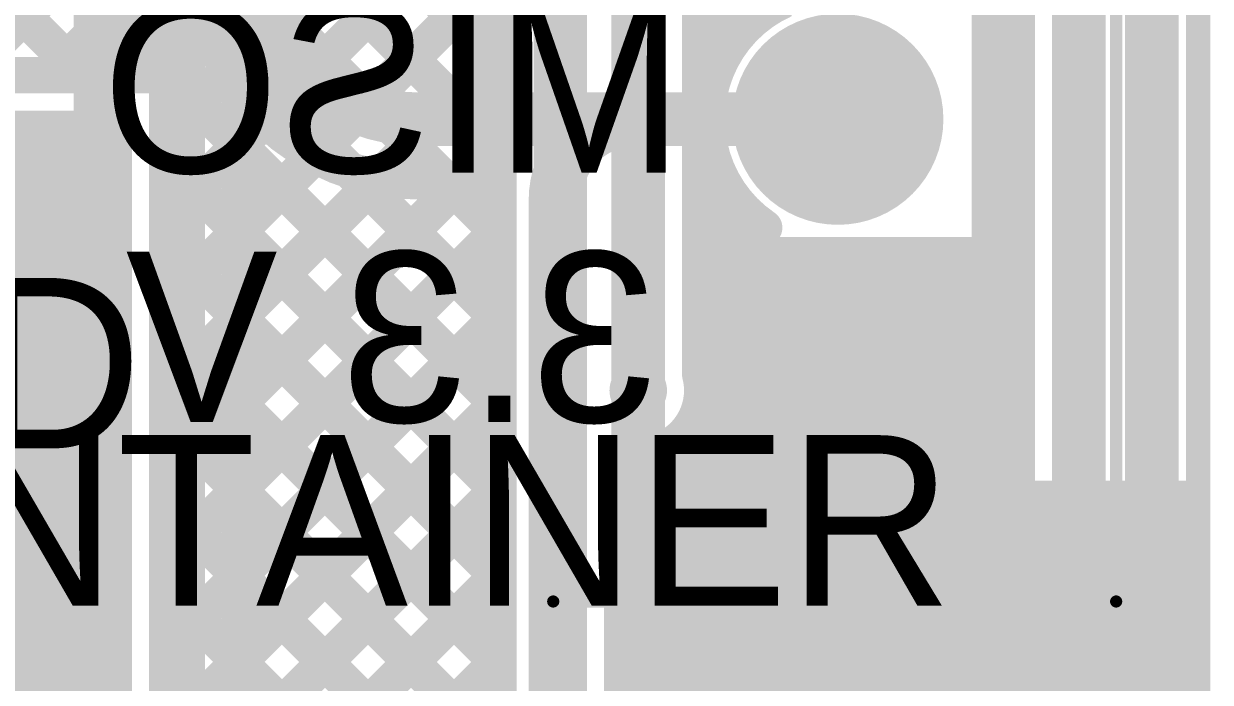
# Model space of a CAD drawing. Header units: millimetres. Extents: x 4.35 to 7.26, y 1.61 to 5.34.
# Drawn here: x 6.7705 to 7.258, y 2.9261 to 3.1967 of the extents above; entities that cross this region are included whole.
import ezdxf

# ---------------------------------------------------------------- set-up
doc = ezdxf.new("R2010")
doc.units = ezdxf.units.MM
doc.header["$MEASUREMENT"] = 0
for name, color, linetype in [('BottomLayer', 5, 'Continuous'), ('BottomOverlay', 54, 'Continuous'), ('BottomSolder', 6, 'Continuous'), ('Mechanical2', 216, 'Continuous'), ('MultiLayer', 9, 'Continuous'), ('PadHoleLayer', 156, 'Continuous'), ('TopLayer', 1, 'Continuous'), ('TopOverlay', 2, 'Continuous'), ('TopPaste', 8, 'Continuous'), ('TopSolder', 216, 'Continuous'), ('ViaHoleLayer', 16, 'Continuous')]:
    doc.layers.add(name, color=color, linetype=linetype)

# ---------------------------------------------------------------- blocks, each defined once
blk = doc.blocks.new('T__________104')
at = {"layer": 'TopLayer', "const_width": 0.03}
blk.add_lwpolyline([(-0.015, 0, 1), (0.015, 0, 1)], format="xyb", close=True, dxfattribs=at)
at = {"layer": 'TopOverlay', "const_width": 0.00787}
for points in [[(-0.017, 0.037), (-0.037, 0.017)], [(-0.017, 0.037), (0.017, 0.037)], [(-0.017, 0.037), (0.017, 0.037)], [(0.017, 0.037), (0.037, 0.017)], [(-0.037, 0.017), (-0.037, -0.017)], [(0.037, 0.017), (0.037, -0.017)], [(-0.037, -0.017), (-0.017, -0.037)], [(0.037, -0.017), (0.017, -0.037)], [(-0.017, -0.037), (0.017, -0.037)], [(-0.017, -0.037), (0.017, -0.037)]]:
    blk.add_lwpolyline(points, dxfattribs=at)
at = {"layer": 'TopOverlay', "const_width": 0.00394}
for points in [[(-0.01897, 0.037, 1), (-0.01503, 0.037, 1)], [(-0.01897, 0.037, 1), (-0.01503, 0.037, 1)], [(-0.01897, 0.037, 1), (-0.01503, 0.037, 1)], [(0.01503, 0.037, 1), (0.01897, 0.037, 1)], [(0.01503, 0.037, 1), (0.01897, 0.037, 1)], [(0.01503, 0.037, 1), (0.01897, 0.037, 1)], [(-0.03897, 0.017, 1), (-0.03503, 0.017, 1)], [(-0.03897, 0.017, 1), (-0.03503, 0.017, 1)], [(0.03503, 0.017, 1), (0.03897, 0.017, 1)], [(0.03503, 0.017, 1), (0.03897, 0.017, 1)], [(-0.03897, -0.017, 1), (-0.03503, -0.017, 1)], [(-0.03897, -0.017, 1), (-0.03503, -0.017, 1)], [(0.03503, -0.017, 1), (0.03897, -0.017, 1)], [(0.03503, -0.017, 1), (0.03897, -0.017, 1)], [(-0.01897, -0.037, 1), (-0.01503, -0.037, 1)], [(-0.01897, -0.037, 1), (-0.01503, -0.037, 1)], [(-0.01897, -0.037, 1), (-0.01503, -0.037, 1)], [(0.01503, -0.037, 1), (0.01897, -0.037, 1)], [(0.01503, -0.037, 1), (0.01897, -0.037, 1)], [(0.01503, -0.037, 1), (0.01897, -0.037, 1)]]:
    blk.add_lwpolyline(points, format="xyb", close=True, dxfattribs=at)
at = {"layer": 'TopPaste', "const_width": 0.03}
blk.add_lwpolyline([(-0.015, 0, 1), (0.015, 0, 1)], format="xyb", close=True, dxfattribs=at)
at = {"layer": 'TopSolder', "const_width": 0.034}
blk.add_lwpolyline([(-0.017, 0, 1), (0.017, 0, 1)], format="xyb", close=True, dxfattribs=at)
blk = doc.blocks.new('B7B_XH_A_LF__SN__109')
at = {"layer": 'BottomLayer', "const_width": 0.03937}
blk.add_lwpolyline([(-0.21654, 0, 1), (-0.17717, 0, 1)], format="xyb", close=True, dxfattribs=at)
at = {"layer": 'BottomLayer'}
blk.add_solid([(-0.33465, -0.03937), (-0.25591, -0.03937), (-0.33465, 0.03937), (-0.25591, 0.03937)], dxfattribs=at)
at = {"layer": 'BottomSolder', "const_width": 0.04337}
blk.add_lwpolyline([(-0.21854, 0, 1), (-0.17517, 0, 1)], format="xyb", close=True, dxfattribs=at)
at = {"layer": 'BottomSolder'}
blk.add_solid([(-0.33865, -0.04337), (-0.25191, -0.04337), (-0.33865, 0.04337), (-0.25191, 0.04337)], dxfattribs=at)
at = {"layer": 'MultiLayer', "const_width": 0.03937}
blk.add_lwpolyline([(-0.21654, 0, 1), (-0.17717, 0, 1)], format="xyb", close=True, dxfattribs=at)
at = {"layer": 'MultiLayer'}
blk.add_solid([(-0.33465, -0.03937), (-0.25591, -0.03937), (-0.33465, 0.03937), (-0.25591, 0.03937)], dxfattribs=at)
at = {"layer": 'PadHoleLayer', "const_width": 0.01969}
for points in [[(-0.30512, 0, 1), (-0.28543, 0, 1)], [(-0.20669, 0, 1), (-0.18701, 0, 1)]]:
    blk.add_lwpolyline(points, format="xyb", close=True, dxfattribs=at)
at = {"layer": 'TopLayer', "const_width": 0.03937}
blk.add_lwpolyline([(-0.21654, 0, 1), (-0.17717, 0, 1)], format="xyb", close=True, dxfattribs=at)
at = {"layer": 'TopLayer'}
blk.add_solid([(-0.33465, -0.03937), (-0.25591, -0.03937), (-0.33465, 0.03937), (-0.25591, 0.03937)], dxfattribs=at)
at = {"layer": 'TopOverlay', "const_width": 0.005}
for points in [[(-0.39496, 0.11693), (0.39236, 0.11693)], [(-0.39496, 0.11693), (-0.39496, -0.11433)], [(-0.39496, -0.11433), (0.39236, -0.11433)]]:
    blk.add_lwpolyline(points, dxfattribs=at)
at = {"layer": 'TopOverlay'}
for points, const_width in [([(-0.39621, 0.11693, 1), (-0.39371, 0.11693, 1)], 0.0025), ([(-0.39621, 0.11693, 1), (-0.39371, 0.11693, 1)], 0.0025), ([(-0.34391, -0.01906, 1), (-0.3594, -0.01906, 1)], 0.01), ([(-0.3619, -0.01906, 1), (-0.3569, -0.01906, 1)], 0.005), ([(-0.34641, -0.01906, 1), (-0.34141, -0.01906, 1)], 0.005), ([(-0.39621, -0.11433, 1), (-0.39371, -0.11433, 1)], 0.0025), ([(-0.39621, -0.11433, 1), (-0.39371, -0.11433, 1)], 0.0025)]:
    blk.add_lwpolyline(points, format="xyb", close=True, dxfattribs=dict(at, const_width=const_width))
at = {"layer": 'TopSolder', "const_width": 0.04337}
blk.add_lwpolyline([(-0.21854, 0, 1), (-0.17517, 0, 1)], format="xyb", close=True, dxfattribs=at)
at = {"layer": 'TopSolder'}
blk.add_solid([(-0.33865, -0.04337), (-0.25191, -0.04337), (-0.33865, 0.04337), (-0.25191, 0.04337)], dxfattribs=at)

msp = doc.modelspace()

# ---------------------------------------------------------------- linework, layer by layer
at = {"layer": 'BottomLayer'}
for points, const_width in [([(7.234, 2.43397), (7.234, 4.651)], 0.022), ([(7.20404, 2.42124), (7.20404, 4.64696)], 0.022), ([(6.802, 2.27), (6.802, 4.13356)], 0.022), ([(6.834, 2.628), (6.834, 3.97485)], 0.022), ([(6.8595, 2.63348), (6.8595, 3.16934)], 0.015), ([(6.8595, 3.14719), (6.86976, 3.15745)], 0.015), ([(6.93257, 3.15743), (7.022, 3.15743)], 0.022), ([(7.022, 3.15743), (7.105, 3.15743)], 0.022), ([(6.8595, 3.14606), (6.9635, 3.04206)], 0.015), ([(6.8595, 3.11183), (6.89019, 3.14252)], 0.015), ([(6.8595, 3.07648), (6.91641, 3.13339)], 0.015), ([(6.8595, 3.04112), (6.9503, 3.13193)], 0.015), ([(6.9045, 3.13641), (6.9635, 3.07741)], 0.015), ([(6.93257, 3.13193), (6.96398, 3.13193)], 0.015), ([(6.94435, 3.13193), (6.9635, 3.11277)], 0.015), ([(6.989, 2.5824), (6.989, 3.12443)], 0.022), ([(6.9635, 2.5824), (6.9635, 3.12443)], 0.015), ([(6.8595, 3.1107), (6.9635, 3.0067)], 0.015), ([(6.8595, 3.00577), (6.9635, 3.10977)], 0.015), ([(6.8595, 3.07535), (6.9635, 2.97135)], 0.015), ([(6.8595, 2.97041), (6.9635, 3.07441)], 0.015), ([(7.023, 2.67884), (7.023, 3.046)], 0.022), ([(6.8595, 3.03999), (6.9635, 2.93599)], 0.015), ([(6.8595, 2.93506), (6.9635, 3.03906)], 0.015), ([(6.8595, 3.00464), (6.9635, 2.90064)], 0.015), ([(6.8595, 2.8997), (6.9635, 3.0037)], 0.015), ([(6.8595, 2.96928), (6.9635, 2.86528)], 0.015), ([(6.8595, 2.86435), (6.9635, 2.96835)], 0.015), ([(6.8595, 2.93393), (6.9635, 2.82993)], 0.015), ([(6.8595, 2.82899), (6.9635, 2.93299)], 0.015)]:
    msp.add_lwpolyline(points, dxfattribs=dict(at, const_width=const_width))
for points, const_width in [([(6.93257, 3.15743, -0.414214), (6.868, 3.222)], 0.022), ([(6.93257, 3.13193, -0.241095), (6.8595, 3.16934)], 0.015), ([(6.989, 3.12443, -0.414214), (7.022, 3.15743)], 0.022), ([(6.9635, 3.12443, -0.032151), (6.96398, 3.13193)], 0.015)]:
    msp.add_lwpolyline(points, format="xyb", dxfattribs=dict(at, const_width=const_width))
for points, const_width in [([(6.85575, 3.16934, 1), (6.86325, 3.16934, 1)], 0.0075), ([(6.85575, 3.16934, 1), (6.86325, 3.16934, 1)], 0.0075), ([(6.86601, 3.15745, 1), (6.87351, 3.15745, 1)], 0.0075), ([(6.92707, 3.15743, 1), (6.93807, 3.15743, 1)], 0.011), ([(6.92707, 3.15743, 1), (6.93807, 3.15743, 1)], 0.011), ([(7.0165, 3.15743, 1), (7.0275, 3.15743, 1)], 0.011), ([(7.0165, 3.15743, 1), (7.0275, 3.15743, 1)], 0.011), ([(7.0165, 3.15743, 1), (7.0275, 3.15743, 1)], 0.011), ([(7.0995, 3.15743, 1), (7.1105, 3.15743, 1)], 0.011), ([(6.85575, 3.14719, 1), (6.86325, 3.14719, 1)], 0.0075), ([(6.85575, 3.14606, 1), (6.86325, 3.14606, 1)], 0.0075), ([(6.88644, 3.14252, 1), (6.89394, 3.14252, 1)], 0.0075), ([(6.90075, 3.13641, 1), (6.90825, 3.13641, 1)], 0.0075), ([(6.91266, 3.13339, 1), (6.92016, 3.13339, 1)], 0.0075), ([(6.92882, 3.13193, 1), (6.93632, 3.13193, 1)], 0.0075), ([(6.92882, 3.13193, 1), (6.93632, 3.13193, 1)], 0.0075), ([(6.9406, 3.13193, 1), (6.9481, 3.13193, 1)], 0.0075), ([(6.94655, 3.13193, 1), (6.95405, 3.13193, 1)], 0.0075), ([(6.96023, 3.13193, 1), (6.96773, 3.13193, 1)], 0.0075), ([(6.96023, 3.13193, 1), (6.96773, 3.13193, 1)], 0.0075), ([(6.9835, 3.12443, 1), (6.9945, 3.12443, 1)], 0.011), ([(6.9835, 3.12443, 1), (6.9945, 3.12443, 1)], 0.011), ([(6.95975, 3.12443, 1), (6.96725, 3.12443, 1)], 0.0075), ([(6.95975, 3.12443, 1), (6.96725, 3.12443, 1)], 0.0075), ([(6.95975, 3.11277, 1), (6.96725, 3.11277, 1)], 0.0075), ([(6.85575, 3.11183, 1), (6.86325, 3.11183, 1)], 0.0075), ([(6.85575, 3.1107, 1), (6.86325, 3.1107, 1)], 0.0075), ([(6.95975, 3.10977, 1), (6.96725, 3.10977, 1)], 0.0075), ([(6.85575, 3.07648, 1), (6.86325, 3.07648, 1)], 0.0075), ([(6.85575, 3.07535, 1), (6.86325, 3.07535, 1)], 0.0075), ([(6.95975, 3.07741, 1), (6.96725, 3.07741, 1)], 0.0075), ([(6.95975, 3.07441, 1), (6.96725, 3.07441, 1)], 0.0075), ([(7.01709, 3.046, 1), (7.02891, 3.046, 1)], 0.01181), ([(7.0175, 3.046, 1), (7.0285, 3.046, 1)], 0.011), ([(6.85575, 3.04112, 1), (6.86325, 3.04112, 1)], 0.0075), ([(6.85575, 3.03999, 1), (6.86325, 3.03999, 1)], 0.0075), ([(6.95975, 3.04206, 1), (6.96725, 3.04206, 1)], 0.0075), ([(6.95975, 3.03906, 1), (6.96725, 3.03906, 1)], 0.0075), ([(6.85575, 3.00577, 1), (6.86325, 3.00577, 1)], 0.0075), ([(6.95975, 3.0067, 1), (6.96725, 3.0067, 1)], 0.0075), ([(6.85575, 3.00464, 1), (6.86325, 3.00464, 1)], 0.0075), ([(6.95975, 3.0037, 1), (6.96725, 3.0037, 1)], 0.0075), ([(6.95975, 2.97135, 1), (6.96725, 2.97135, 1)], 0.0075), ([(6.85575, 2.97041, 1), (6.86325, 2.97041, 1)], 0.0075), ([(6.85575, 2.96928, 1), (6.86325, 2.96928, 1)], 0.0075), ([(6.95975, 2.96835, 1), (6.96725, 2.96835, 1)], 0.0075), ([(6.85575, 2.93506, 1), (6.86325, 2.93506, 1)], 0.0075), ([(6.85575, 2.93393, 1), (6.86325, 2.93393, 1)], 0.0075), ([(6.95975, 2.93599, 1), (6.96725, 2.93599, 1)], 0.0075), ([(6.95975, 2.93299, 1), (6.96725, 2.93299, 1)], 0.0075)]:
    msp.add_lwpolyline(points, format="xyb", close=True, dxfattribs=dict(at, const_width=const_width))
for points in [[(7.16, 3.018), (7.186, 3.018), (7.16, 3.914), (7.186, 3.914)], [(7.043, 2.881), (7.186, 2.881), (7.043, 3.109), (7.186, 3.109)]]:
    msp.add_solid(points, dxfattribs=at)
at = {"layer": 'Mechanical2', "const_width": 0.01}
msp.add_lwpolyline([(7.253, 1.80317), (7.253, 4.845)], dxfattribs=at)
at = {"layer": 'MultiLayer', "const_width": 0.01181}
msp.add_lwpolyline([(7.01709, 3.046, 1), (7.02891, 3.046, 1)], format="xyb", close=True, dxfattribs=at)
at = {"layer": 'TopLayer'}
for points, const_width in [([(6.991, 2.75685), (6.991, 3.30512)], 0.022), ([(6.9655, 2.75685), (6.9655, 3.30512)], 0.015), ([(7.023, 3.046), (7.023, 3.22107)], 0.022), ([(7.0485, 3.05248), (7.0485, 3.22107)], 0.015), ([(6.8295, 3.08184), (6.9655, 3.21784)], 0.015), ([(6.92955, 3.21744), (6.9655, 3.18148)], 0.015), ([(7.0485, 3.19477), (7.06927, 3.21554)], 0.015), ([(6.74639, 3.1755), (6.77639, 3.2055)], 0.015), ([(6.7647, 3.2055), (6.7947, 3.1755)], 0.015), ([(6.80006, 3.2055), (6.9655, 3.04006)], 0.015), ([(6.80775, 3.2055), (6.82675, 3.1865)], 0.015), ([(6.8295, 3.11719), (6.92109, 3.20878)], 0.015), ([(6.87125, 3.1865), (6.89025, 3.2055)], 0.015), ([(6.78174, 3.1755), (6.80975, 3.2035)], 0.015), ([(6.90694, 3.20469), (6.9655, 3.14613)], 0.015), ([(7.0485, 3.20455), (7.06251, 3.19054)], 0.015), ([(6.88051, 3.19576), (6.9655, 3.11077)], 0.015), ([(6.8171, 3.1755), (6.8281, 3.1865)], 0.015), ([(6.82675, 3.1865), (6.87125, 3.1865)], 0.015), ([(6.8295, 3.15255), (6.86345, 3.1865)], 0.015), ([(6.85442, 3.1865), (6.9655, 3.07542)], 0.015), ([(6.8295, 3.04648), (6.9655, 3.18248)], 0.015), ([(6.7395, 3.1755), (6.8265, 3.1755)], 0.015), ([(6.7395, 3.1755), (6.8265, 3.1755)], 0.015), ([(6.8295, 2.65292), (6.8295, 3.1755)], 0.015), ([(7.0485, 3.16919), (7.0518, 3.16589)], 0.015), ([(7.0485, 3.15941), (7.05135, 3.16226)], 0.015), ([(6.8295, 3.01112), (6.9655, 3.14712)], 0.015), ([(6.8295, 3.1407), (6.9655, 3.0047)], 0.015), ([(7.0485, 3.13384), (7.06947, 3.11287)], 0.015), ([(7.0485, 3.12406), (7.05714, 3.1327)], 0.015), ([(7.05113, 3.11287), (7.07472, 3.11287)], 0.015), ([(7.05113, 3.00513), (7.05113, 3.11287)], 0.015), ([(6.8295, 2.97577), (6.9655, 3.11177)], 0.015), ([(6.8295, 3.10535), (6.9655, 2.96935)], 0.015), ([(7.0485, 3.09848), (7.05113, 3.09585)], 0.015), ([(7.0485, 3.0887), (7.05113, 3.09133)], 0.015), ([(6.8295, 2.94041), (6.9655, 3.07641)], 0.015), ([(6.8295, 3.06999), (6.9655, 2.93399)], 0.015), ([(7.0485, 3.06313), (7.05113, 3.0605)], 0.015), ([(7.0485, 3.05335), (7.05113, 3.05598)], 0.015), ([(6.8295, 2.90506), (6.9655, 3.04106)], 0.015), ([(6.8295, 3.03464), (6.9655, 2.89864)], 0.015), ([(7.04488, 3.03139), (7.05113, 3.02514)], 0.015), ([(7.0165, 2.98599), (7.05113, 3.02062)], 0.015), ([(7.0165, 2.75685), (7.0165, 3.0205)], 0.015), ([(7.02116, 3.01975), (7.153, 2.88792)], 0.015), ([(6.8295, 2.8697), (6.9655, 3.0057)], 0.015), ([(7.0165, 2.87993), (7.1417, 3.00513)], 0.015), ([(7.0165, 2.91528), (7.10635, 3.00513)], 0.015), ([(7.0165, 2.95064), (7.07099, 3.00513)], 0.015), ([(7.05113, 3.00513), (7.153, 3.00513)], 0.015), ([(7.07114, 3.00513), (7.153, 2.92327)], 0.015), ([(7.1065, 3.00513), (7.153, 2.95863)], 0.015), ([(7.14185, 3.00513), (7.153, 2.99398)], 0.015), ([(7.153, 2.87223), (7.153, 3.00513)], 0.015), ([(6.8295, 2.99928), (6.9655, 2.86328)], 0.015), ([(7.0165, 2.98906), (7.12543, 2.88013)], 0.015), ([(7.0165, 2.84457), (7.153, 2.98107)], 0.015), ([(6.8295, 2.83435), (6.9655, 2.97035)], 0.015), ([(6.8295, 2.96393), (6.9655, 2.82793)], 0.015), ([(7.0165, 2.9537), (7.09694, 2.87327)], 0.015), ([(7.0165, 2.80922), (7.153, 2.94572)], 0.015), ([(6.8295, 2.79899), (6.9655, 2.93499)], 0.015), ([(6.8295, 2.92857), (6.9655, 2.79257)], 0.015)]:
    msp.add_lwpolyline(points, dxfattribs=dict(at, const_width=const_width))
at = {"layer": 'TopLayer', "const_width": 0.015}
for points in [[(7.07472, 3.11287, -0.587869), (7.08309, 3.20664)], [(7.0485, 3.05248, -0.062313), (7.04931, 3.046)], [(7.04931, 3.046, -0.489369), (7.0165, 3.0205)]]:
    msp.add_lwpolyline(points, format="xyb", dxfattribs=at)
at = {"layer": 'TopLayer'}
for points, const_width in [([(6.806, 3.2035, 1), (6.8135, 3.2035, 1)], 0.0075), ([(6.87676, 3.19576, 1), (6.88426, 3.19576, 1)], 0.0075), ([(7.04475, 3.19477, 1), (7.05225, 3.19477, 1)], 0.0075), ([(7.05876, 3.19054, 1), (7.06626, 3.19054, 1)], 0.0075), ([(6.823, 3.1865, 1), (6.8305, 3.1865, 1)], 0.0075), ([(6.823, 3.1865, 1), (6.8305, 3.1865, 1)], 0.0075), ([(6.82435, 3.1865, 1), (6.83185, 3.1865, 1)], 0.0075), ([(6.85067, 3.1865, 1), (6.85816, 3.1865, 1)], 0.0075), ([(6.8597, 3.1865, 1), (6.8672, 3.1865, 1)], 0.0075), ([(6.8675, 3.1865, 1), (6.875, 3.1865, 1)], 0.0075), ([(6.8675, 3.1865, 1), (6.875, 3.1865, 1)], 0.0075), ([(6.96175, 3.18248, 1), (6.96925, 3.18248, 1)], 0.0075), ([(6.96175, 3.18148, 1), (6.96925, 3.18148, 1)], 0.0075), ([(6.77799, 3.1755, 1), (6.78549, 3.1755, 1)], 0.0075), ([(6.79095, 3.1755, 1), (6.79845, 3.1755, 1)], 0.0075), ([(6.81335, 3.1755, 1), (6.82085, 3.1755, 1)], 0.0075), ([(6.82275, 3.1755, 1), (6.83025, 3.1755, 1)], 0.0075), ([(6.82275, 3.1755, 1), (6.83025, 3.1755, 1)], 0.0075), ([(6.82575, 3.1755, 1), (6.83325, 3.1755, 1)], 0.0075), ([(7.04475, 3.16919, 1), (7.05225, 3.16919, 1)], 0.0075), ([(7.04805, 3.16589, 1), (7.05555, 3.16589, 1)], 0.0075), ([(7.0476, 3.16226, 1), (7.0551, 3.16226, 1)], 0.0075), ([(7.04475, 3.15941, 1), (7.05225, 3.15941, 1)], 0.0075), ([(6.82575, 3.15255, 1), (6.83325, 3.15255, 1)], 0.0075), ([(6.96175, 3.14712, 1), (6.96925, 3.14712, 1)], 0.0075), ([(6.96175, 3.14613, 1), (6.96925, 3.14613, 1)], 0.0075), ([(6.82575, 3.1407, 1), (6.83325, 3.1407, 1)], 0.0075), ([(7.04475, 3.13384, 1), (7.05225, 3.13384, 1)], 0.0075), ([(7.05339, 3.1327, 1), (7.06089, 3.1327, 1)], 0.0075), ([(7.04475, 3.12406, 1), (7.05225, 3.12406, 1)], 0.0075), ([(6.82575, 3.11719, 1), (6.83325, 3.11719, 1)], 0.0075), ([(7.04738, 3.11287, 1), (7.05488, 3.11287, 1)], 0.0075), ([(7.04738, 3.11287, 1), (7.05488, 3.11287, 1)], 0.0075), ([(7.06572, 3.11287, 1), (7.07322, 3.11287, 1)], 0.0075), ([(7.07097, 3.11287, 1), (7.07847, 3.11287, 1)], 0.0075), ([(7.07097, 3.11287, 1), (7.07847, 3.11287, 1)], 0.0075), ([(6.96175, 3.11177, 1), (6.96925, 3.11177, 1)], 0.0075), ([(6.96175, 3.11077, 1), (6.96925, 3.11077, 1)], 0.0075), ([(6.82575, 3.10535, 1), (6.83325, 3.10535, 1)], 0.0075), ([(7.04475, 3.09848, 1), (7.05225, 3.09848, 1)], 0.0075), ([(7.04738, 3.09585, 1), (7.05488, 3.09585, 1)], 0.0075), ([(7.04475, 3.0887, 1), (7.05225, 3.0887, 1)], 0.0075), ([(7.04738, 3.09133, 1), (7.05488, 3.09133, 1)], 0.0075), ([(6.82575, 3.08184, 1), (6.83325, 3.08184, 1)], 0.0075), ([(6.96175, 3.07641, 1), (6.96925, 3.07641, 1)], 0.0075), ([(6.96175, 3.07542, 1), (6.96925, 3.07542, 1)], 0.0075), ([(6.82575, 3.06999, 1), (6.83325, 3.06999, 1)], 0.0075), ([(7.04475, 3.06313, 1), (7.05225, 3.06313, 1)], 0.0075), ([(7.04738, 3.0605, 1), (7.05488, 3.0605, 1)], 0.0075), ([(7.04738, 3.05598, 1), (7.05488, 3.05598, 1)], 0.0075), ([(7.01709, 3.046, 1), (7.02891, 3.046, 1)], 0.01181), ([(7.0175, 3.046, 1), (7.0285, 3.046, 1)], 0.011), ([(7.04475, 3.05335, 1), (7.05225, 3.05335, 1)], 0.0075), ([(7.04475, 3.05248, 1), (7.05225, 3.05248, 1)], 0.0075), ([(7.04475, 3.05248, 1), (7.05225, 3.05248, 1)], 0.0075), ([(6.82575, 3.04648, 1), (6.83325, 3.04648, 1)], 0.0075), ([(7.04556, 3.046, 1), (7.05306, 3.046, 1)], 0.0075), ([(7.04556, 3.046, 1), (7.05306, 3.046, 1)], 0.0075), ([(6.96175, 3.04106, 1), (6.96925, 3.04106, 1)], 0.0075), ([(6.96175, 3.04006, 1), (6.96925, 3.04006, 1)], 0.0075), ([(6.82575, 3.03464, 1), (6.83325, 3.03464, 1)], 0.0075), ([(7.04113, 3.03139, 1), (7.04863, 3.03139, 1)], 0.0075), ([(7.04738, 3.02514, 1), (7.05488, 3.02514, 1)], 0.0075), ([(7.01275, 3.0205, 1), (7.02025, 3.0205, 1)], 0.0075), ([(7.01275, 3.0205, 1), (7.02025, 3.0205, 1)], 0.0075), ([(7.01741, 3.01975, 1), (7.02491, 3.01975, 1)], 0.0075), ([(7.04738, 3.02062, 1), (7.05488, 3.02062, 1)], 0.0075), ([(6.82575, 3.01112, 1), (6.83325, 3.01112, 1)], 0.0075), ([(6.96175, 3.0057, 1), (6.96925, 3.0057, 1)], 0.0075), ([(7.04738, 3.00513, 1), (7.05488, 3.00513, 1)], 0.0075), ([(7.04738, 3.00513, 1), (7.05488, 3.00513, 1)], 0.0075), ([(7.06724, 3.00513, 1), (7.07474, 3.00513, 1)], 0.0075), ([(7.06739, 3.00513, 1), (7.07489, 3.00513, 1)], 0.0075), ([(7.1026, 3.00513, 1), (7.1101, 3.00513, 1)], 0.0075), ([(7.10275, 3.00513, 1), (7.11025, 3.00513, 1)], 0.0075), ([(7.13795, 3.00513, 1), (7.14545, 3.00513, 1)], 0.0075), ([(7.1381, 3.00513, 1), (7.1456, 3.00513, 1)], 0.0075), ([(7.14925, 3.00513, 1), (7.15675, 3.00513, 1)], 0.0075), ([(7.14925, 3.00513, 1), (7.15675, 3.00513, 1)], 0.0075), ([(6.96175, 3.0047, 1), (6.96925, 3.0047, 1)], 0.0075), ([(6.82575, 2.99928, 1), (6.83325, 2.99928, 1)], 0.0075), ([(7.14925, 2.99398, 1), (7.15675, 2.99398, 1)], 0.0075), ([(7.01275, 2.98906, 1), (7.02025, 2.98906, 1)], 0.0075), ([(7.01275, 2.98599, 1), (7.02025, 2.98599, 1)], 0.0075), ([(7.14925, 2.98107, 1), (7.15675, 2.98107, 1)], 0.0075), ([(6.82575, 2.97577, 1), (6.83325, 2.97577, 1)], 0.0075), ([(6.96175, 2.97035, 1), (6.96925, 2.97035, 1)], 0.0075), ([(6.96175, 2.96935, 1), (6.96925, 2.96935, 1)], 0.0075), ([(6.82575, 2.96393, 1), (6.83325, 2.96393, 1)], 0.0075), ([(7.14925, 2.95863, 1), (7.15675, 2.95863, 1)], 0.0075), ([(7.01275, 2.9537, 1), (7.02025, 2.9537, 1)], 0.0075), ([(7.01275, 2.95064, 1), (7.02025, 2.95064, 1)], 0.0075), ([(7.14925, 2.94572, 1), (7.15675, 2.94572, 1)], 0.0075), ([(6.82575, 2.94041, 1), (6.83325, 2.94041, 1)], 0.0075), ([(6.96175, 2.93499, 1), (6.96925, 2.93499, 1)], 0.0075), ([(6.96175, 2.93399, 1), (6.96925, 2.93399, 1)], 0.0075), ([(6.82575, 2.92857, 1), (6.83325, 2.92857, 1)], 0.0075), ([(7.14925, 2.92327, 1), (7.15675, 2.92327, 1)], 0.0075)]:
    msp.add_lwpolyline(points, format="xyb", close=True, dxfattribs=dict(at, const_width=const_width))
for points in [[(6.427, 2.988), (6.812, 2.988), (6.427, 3.161), (6.812, 3.161)], [(6.754, 2.029), (6.815, 2.029), (6.754, 3.161), (6.815, 3.161)], [(7.01, 2.784), (7.25, 2.784), (7.01, 3.009), (7.25, 3.009)]]:
    msp.add_solid(points, dxfattribs=at)
at = {"layer": 'ViaHoleLayer', "const_width": 0.00591}
msp.add_lwpolyline([(7.02005, 3.046, 1), (7.02595, 3.046, 1)], format="xyb", close=True, dxfattribs=at)

# ---------------------------------------------------------------- block references
at = {"rotation": 90}
for name, p in [('B7B_XH_A_LF__SN__109', (7.105, 3.35428)), ('T__________104', (6.849, 3.231))]:
    msp.add_blockref(name, p, dxfattribs=at)

# ---------------------------------------------------------------- texts
at = {"layer": 'BottomOverlay', "text_generation_flag": 2}
for s, p in [('MISO', (7.04195, 3.13542)), ('3.3 V', (7.031, 3.033))]:
    msp.add_text(s, height=0.07, rotation=360, dxfattribs=at).set_placement(p)
at = {"layer": 'TopOverlay'}
for s, p in [('RFID', (6.60079, 3.02225)), ('CONTAINER', (6.60079, 2.95765))]:
    msp.add_text(s, height=0.07, rotation=360, dxfattribs=at).set_placement(p)

doc.saveas('drawing.dxf')
